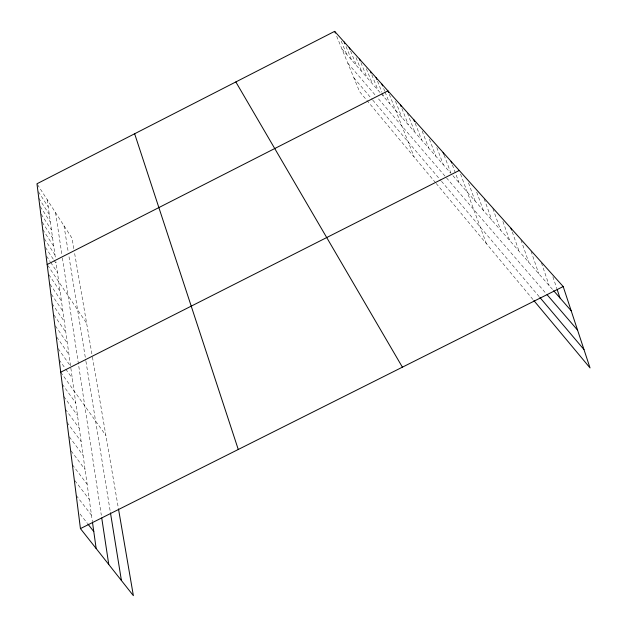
<?xml version="1.0" encoding="UTF-8"?>
<svg xmlns="http://www.w3.org/2000/svg" width="627" height="627" viewBox="0 0 627 627"><rect width="100%" height="100%" fill="white"/><g stroke="black" fill="none" stroke-linecap="round" stroke-linejoin="round"><path stroke-width="0.47" stroke-dasharray="3.13 2.35" d="M341.942 48.984L380.542 93.055M381.177 93.784L450.452 172.887M452.929 175.717L552.998 289.972M347.86 63.296L375.518 95.414M378.543 98.933L546.478 294.008M353.855 77.779L372.172 99.419M372.751 100.101L440.922 180.607M441.51 181.305L539.33 296.822M435.546 182.7L359.577 91.613L336.103 34.877M436.173 183.452L533.271 299.863M80.099 514.038L87.239 523.184M76.267 495.51L91.487 515.229M74.872 480.603L89.277 499.46M72.387 464.74L87.145 484.24M71.133 450.931L85.084 469.537M69.346 436.831L83.085 455.327M67.058 422.433L81.157 441.58M65.396 409.259L79.292 428.288M63.789 396.507L77.489 415.411M62.23 384.163L75.742 402.934M60.725 372.203L105.869 435.404M59.165 359.843L65.177 368.323M65.725 369.099L72.285 378.347M58.217 348.683L70.592 366.246L55.944 261.796M56.751 337.091L68.946 354.529M55.333 325.868L67.355 343.165M53.953 314.989L65.811 332.153M52.08 303.664L64.315 321.471M51.343 294.235L62.857 311.102M50.082 284.305L61.446 301.038M48.859 274.657L60.074 291.265M47.676 265.292L86.628 323.273M46.523 256.184L50.16 261.631M50.685 262.407L57.449 272.526M45.426 247.367L53.499 259.5M54.032 260.307L56.187 263.544M44.337 238.762L54.957 254.805M42.746 229.592L53.765 246.301M42.236 222.232L52.605 238.025M41.233 214.293L51.477 229.96M40.277 206.604L50.372 222.107M38.796 198.257L49.298 214.45M38.396 191.729L48.255 206.988M37.487 184.565L72.034 238.236L73.923 249.256M341.198 41.068L346.7 54.424M346.049 46.516L351.582 59.996M356.042 57.621L361.732 71.58M350.579 51.022L356.591 65.717M360.925 62.622L367.007 77.607M366.317 68.664L372.43 83.799M371.85 74.872L377.995 90.155M377.54 81.251L381.898 92.145M382.266 93.055L383.716 96.691M383.669 88.525L384.719 91.15M385.064 92.02L389.602 103.408M389.343 94.395L414.204 157.103M395.535 101.339L401.883 117.429M401.915 108.495L408.287 124.742M407.425 113.126L414.894 132.281M415.199 123.3L421.697 140.048M422.183 131.129L428.703 148.058M429.385 139.202L435.937 156.311M436.823 147.533L443.391 164.823M444.112 155.112L451.095 173.616M452.373 164.877L459.042 182.7M460.571 174.071L486.427 243.699M468.51 182.959L475.211 201.157M476.7 192.144L483.417 210.523M484.146 198.814L491.889 220.202M492.893 208.587L500.644 230.195M502.909 221.433L509.696 240.533M512.275 231.927L519.062 251.223M520.998 239.969L528.749 262.29M531.045 251.2L538.789 273.748M541.462 262.846L549.189 285.63M552.889 276.773L556.894 288.741M74.66 253.559L92.279 356.207M92.435 357.092L118.323 507.941M63.985 225.736L68.288 252.313M69.017 256.796L85.781 360.376M85.93 361.285L110.321 511.953M55.552 212.639L61.846 254.256M62.41 257.979L101.315 515.222M47.229 199.707L55.45 258.3M70.851 368.112L92.294 520.998"/><path stroke-width="0.94" d="M533.89 300.607L590.031 367.916L563.195 286.547L334.646 31.35L36.969 183.766L80.436 528.608L133.371 595.65L118.487 508.905M47.15 264.508L387.941 90.86L388.638 92.624M60.725 372.203L459.238 170.466M80.436 528.608L563.195 286.547M553.633 290.701L571.166 310.726M547.089 294.714L577.561 330.115M539.933 297.535L583.972 349.552M87.835 523.945L93.784 531.571M235.846 81.941L402.401 367.171M334.646 31.35L335.374 33.113M344.199 42.017L344.936 43.819M349.168 47.566L349.874 49.29M359.498 59.095L360.212 60.858M370.4 71.274L371.121 73.069M376.082 77.615L376.811 79.433M381.929 84.143L382.627 85.891M400.504 104.881L401.209 106.692M413.836 119.773L414.518 121.536M443.117 152.463L443.775 154.226M451.04 161.319L451.706 163.098M510.981 228.252L511.632 230.085M557.207 289.658L559.974 297.943M134.64 133.763L238.268 449.465M110.47 512.878L121.419 580.508M101.739 518.012L108.769 564.488M92.435 521.954L96.158 548.515"/></g></svg>
